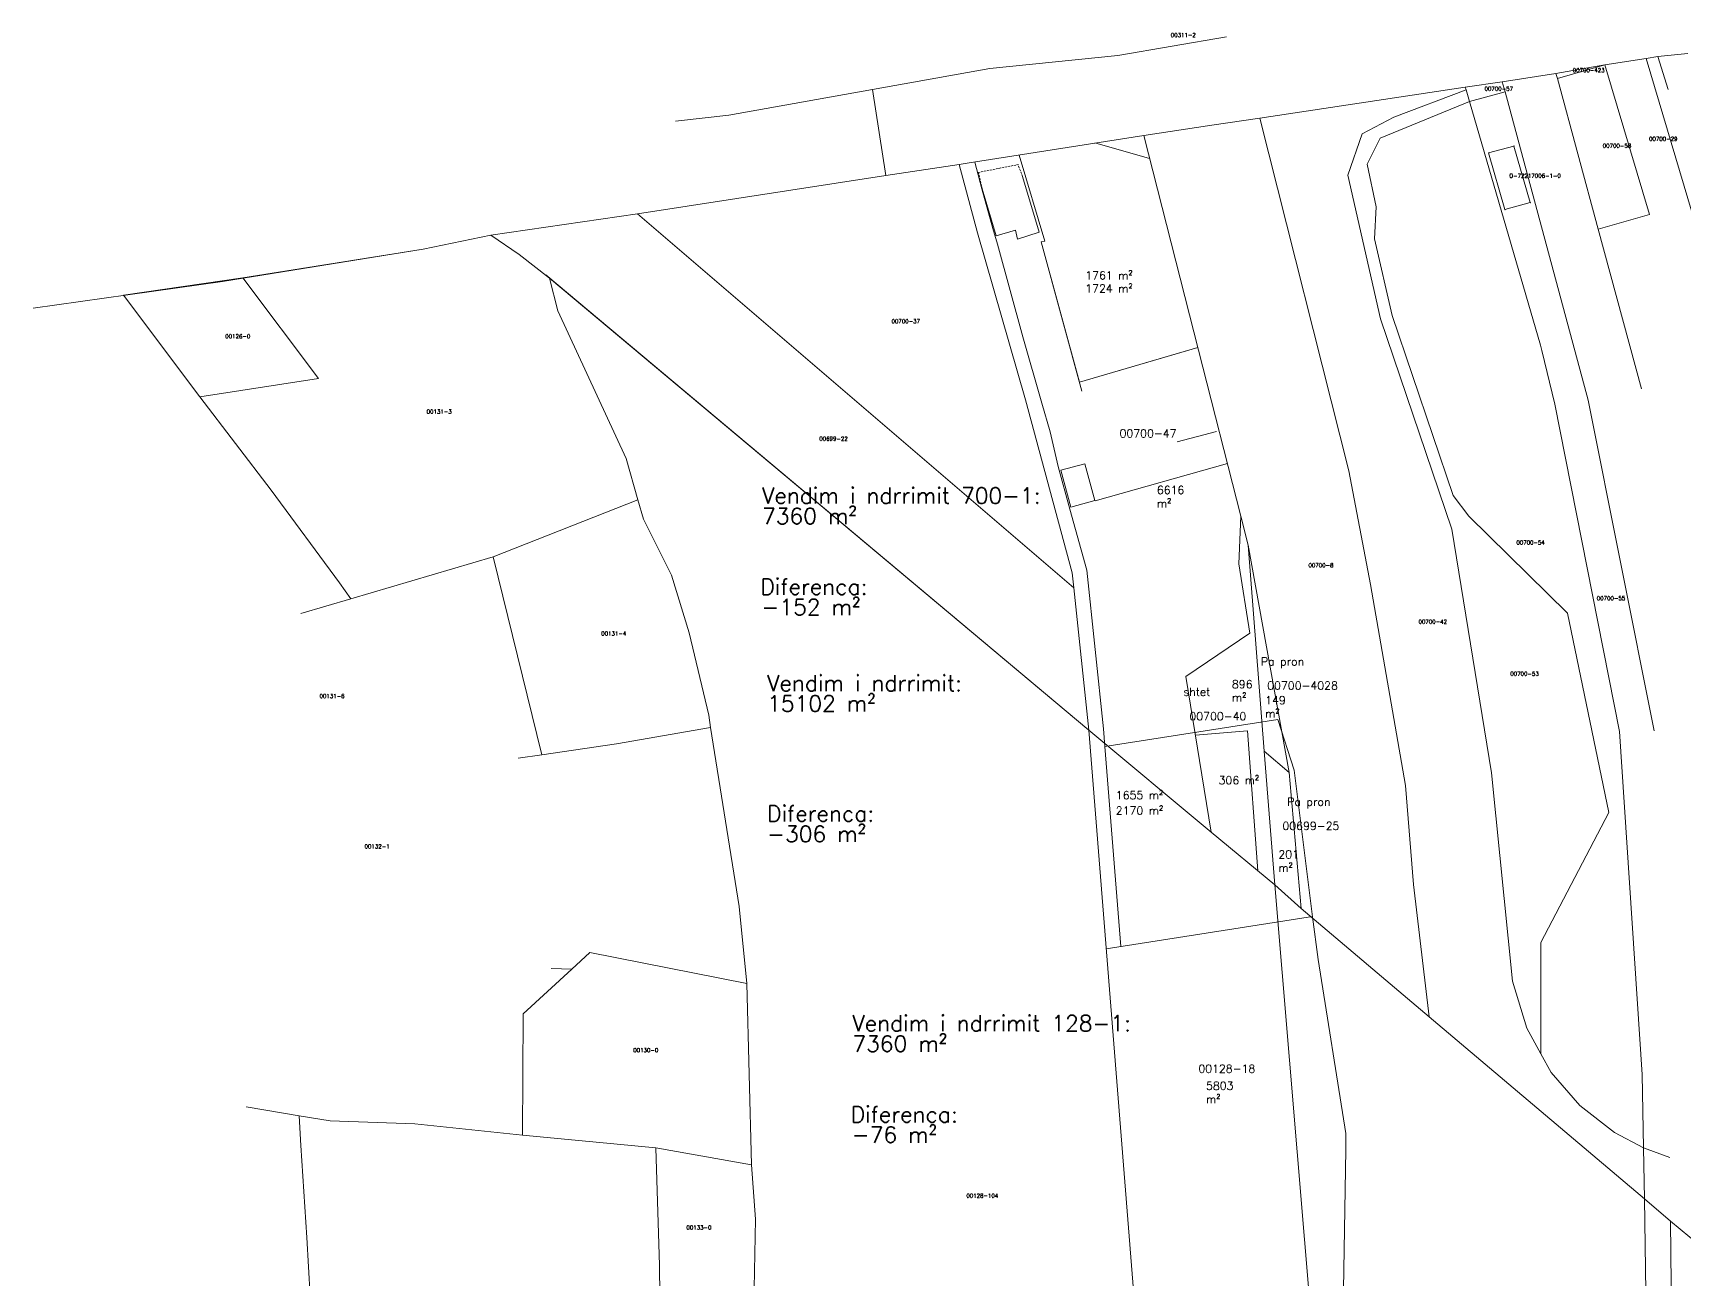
# Model space of a CAD drawing. Header units: metres. Extents: x 7516441 to 7517060, y 4691974 to 4692461.
# Drawn here: x 7516440.8 to 7516853.6, y 4692149.8 to 4692461.4 of the extents above; entities that cross this region are included whole.
import ezdxf

# ---------------------------------------------------------------- set-up
doc = ezdxf.new("R2010")
doc.units = ezdxf.units.M
doc.linetypes.add('DASHED', pattern=[0.75, 0.5, -0.25])
for name, color, linetype, lineweight in [('BuildingBoundaryLine', 7, 'Continuous', 0), ('BuildingBoundaryPoint', 7, 'Continuous', 0), ('BuildingReferencePoint', 7, 'Continuous', 0), ('kati 1 terasat', 214, 'DASHED', 0), ('muri', 36, 'Continuous', 0), ('Ndarjet', 1, 'Continuous', 0), ('Nr Parceles Baze', 7, 'Continuous', 0), ('Nr-Kojshi', 251, 'Continuous', 0), ('objket', 30, 'Continuous', 0), ('Parc-Kojshi', 251, 'Continuous', 0), ('Parcela Baze', 7, 'Continuous', 0), ('propozim', 6, 'Continuous', 0), ('rrethoja', 3, 'Continuous', 0), ('streha', 233, 'Continuous', 0)]:
    doc.layers.add(name, color=color, linetype=linetype, lineweight=lineweight)
doc.styles.get("Standard").update_dxf_attribs({"font": 'simplex.shx'})

msp = doc.modelspace()

# ---------------------------------------------------------------- linework, layer by layer
at = {"layer": 'BuildingBoundaryLine', "color": 5}
for points in [[(7516804.5, 4692431.46), (7516810.84, 4692433.2)], [(7516808.57, 4692417.33), (7516804.5, 4692431.46)], [(7516808.57, 4692417.33), (7516804.5, 4692431.46)], [(7516810.84, 4692433.2), (7516814.9, 4692419.08)], [(7516810.84, 4692433.2), (7516814.9, 4692419.08)], [(7516814.9, 4692419.08), (7516808.57, 4692417.33)], [(7516814.9, 4692419.08), (7516808.57, 4692417.33)]]:
    msp.add_lwpolyline(points, dxfattribs=at)
at = {"layer": 'BuildingBoundaryPoint', "color": 5}
for p in [(7516804.5, 4692431.46), (7516810.84, 4692433.2), (7516808.57, 4692417.33), (7516808.57, 4692417.33), (7516814.9, 4692419.08), (7516814.9, 4692419.08)]:
    msp.add_point(p, dxfattribs=at)
at = {"layer": 'kati 1 terasat', "flags": 128}
for points, elevation in [([(7516677.01, 4692426.61), (7516686.93, 4692428.55)], 629.51), ([(7516677.01, 4692426.61), (7516677.99, 4692422.51)], 629.51), ([(7516688.02, 4692425.61), (7516686.93, 4692428.55)], 633.74)]:
    msp.add_lwpolyline(points, dxfattribs=dict(at, elevation=elevation))
at = {"layer": 'muri', "flags": 128}
for points, elevation in [([(7516688.16, 4692385.49), (7516681.75, 4692408.7)], 626.01), ([(7516702.89, 4692371.95), (7516692.67, 4692409.22)], 626.03), ([(7516688.16, 4692385.49), (7516692.84, 4692368.98), (7516694.95, 4692361.8), (7516696.92, 4692353.1)], 626.01), ([(7516731.86, 4692382.84), (7516726.21, 4692381.17), (7516702.27, 4692374.22)], 626.45), ([(7516736.5, 4692361.88), (7516726.72, 4692359.29)], 626.5), ([(7516706.16, 4692344.52), (7516739.24, 4692353.85)], 625.66)]:
    msp.add_lwpolyline(points, dxfattribs=dict(at, elevation=elevation))
at = {"layer": 'Ndarjet', "flags": 128}
for points in [[(7516706.08, 4692433.96), (7516719.78, 4692430.04)], [(7516676.16, 4692429.2), (7516677.91, 4692422.5), (7516680.66, 4692412.58), (7516681.75, 4692408.7), (7516688.16, 4692385.49), (7516692.84, 4692368.98), (7516694.95, 4692361.8), (7516696.92, 4692353.1), (7516699.87, 4692342.48), (7516704.1, 4692327.18), (7516708.27, 4692287.52), (7516708.61, 4692283.15), (7516712.61, 4692233.17)]]:
    msp.add_lwpolyline(points, dxfattribs=at)
for points, elevation in [([(7516687.17, 4692430.94), (7516693.61, 4692409.4), (7516692.67, 4692409.22), (7516702.27, 4692374.22), (7516731.86, 4692382.84)], 626.2), ([(7516751.87, 4692289.89), (7516708.61, 4692283.15)], 620.79), ([(7516760.53, 4692240.64), (7516708.96, 4692232.61)], 620.79)]:
    msp.add_lwpolyline(points, dxfattribs=dict(at, elevation=elevation))
at = {"layer": 'objket', "flags": 128}
for points, elevation in [([(7516703.59, 4692353.82), (7516697.58, 4692352.16)], 628.48), ([(7516700.1, 4692342.95), (7516697.58, 4692352.16)], 625.5), ([(7516706.11, 4692344.61), (7516703.59, 4692353.82)], 628.48), ([(7516706.11, 4692344.61), (7516700.1, 4692342.95)], 628.48)]:
    msp.add_lwpolyline(points, dxfattribs=dict(at, elevation=elevation))
at = {"layer": 'Parc-Kojshi'}
for points in [[(7516711.88, 4692455.84), (7516739, 4692460.47)], [(7516679.87, 4692452.54), (7516711.88, 4692455.84)], [(7516833.57, 4692453.45), (7516843.9, 4692455.09)], [(7516843.9, 4692455.09), (7516846.82, 4692455.55)], [(7516843.9, 4692455.09), (7516855.46, 4692416.13)], [(7516846.82, 4692455.55), (7516854.3, 4692456.35)], [(7516846.82, 4692455.55), (7516849.35, 4692447.34)], [(7516650.56, 4692447.31), (7516679.87, 4692452.54)], [(7516807.94, 4692449.27), (7516821.32, 4692451.32)], [(7516821.32, 4692451.32), (7516833.57, 4692453.45)], [(7516821.7, 4692450.08), (7516821.32, 4692451.32)], [(7516833.57, 4692453.45), (7516821.7, 4692450.08)], [(7516831.87, 4692412.46), (7516821.7, 4692450.08)], [(7516833.57, 4692453.45), (7516844.69, 4692416.06)], [(7516614.65, 4692440.9), (7516650.56, 4692447.31)], [(7516650.56, 4692447.31), (7516653.89, 4692425.86)], [(7516747.38, 4692440.18), (7516798.68, 4692447.91)], [(7516798.87, 4692447.26), (7516780.83, 4692440.38)], [(7516798.68, 4692447.91), (7516807.94, 4692449.27)], [(7516798.87, 4692447.26), (7516798.68, 4692447.91)], [(7516799.72, 4692444.35), (7516798.87, 4692447.26)], [(7516799.72, 4692444.35), (7516808.63, 4692446.7)], [(7516807.94, 4692449.27), (7516808.63, 4692446.7)], [(7516808.63, 4692446.7), (7516829.43, 4692369.73)], [(7516799.72, 4692444.35), (7516777.39, 4692435.19)], [(7516817.45, 4692383.42), (7516799.72, 4692444.35)], [(7516601.3, 4692439.45), (7516614.65, 4692440.9)], [(7516718.33, 4692435.86), (7516735.34, 4692438.37)], [(7516735.34, 4692438.37), (7516747.38, 4692440.18)], [(7516769.6, 4692352.06), (7516747.38, 4692440.18)], [(7516780.83, 4692440.38), (7516772.95, 4692436.26)], [(7516772.95, 4692436.26), (7516769.33, 4692425.93)], [(7516777.39, 4692435.19), (7516774.16, 4692428.66)], [(7516591.82, 4692416.24), (7516653.89, 4692425.86)], [(7516653.89, 4692425.86), (7516672.2, 4692428.54)], [(7516769.33, 4692425.93), (7516777.51, 4692390.01)], [(7516774.16, 4692428.66), (7516776.43, 4692418.01)], [(7516776.43, 4692418.01), (7516776.02, 4692410.04)], [(7516555.18, 4692410.89), (7516591.82, 4692416.24)], [(7516591.82, 4692416.24), (7516700.84, 4692322.8)], [(7516844.69, 4692416.06), (7516831.87, 4692412.46)], [(7516538.24, 4692407.39), (7516555.18, 4692410.89)], [(7516555.18, 4692410.89), (7516538.24, 4692407.39)], [(7516562.24, 4692406.12), (7516555.18, 4692410.89)], [(7516776.02, 4692410.04), (7516780.4, 4692390.82)], [(7516842.68, 4692372.48), (7516831.87, 4692412.46)], [(7516488.09, 4692399.37), (7516538.24, 4692407.39)], [(7516538.24, 4692407.39), (7516493.21, 4692400.28)], [(7516569.88, 4692400.21), (7516562.24, 4692406.12)], [(7516493.21, 4692400.28), (7516463.4, 4692395.92)], [(7516512.15, 4692375.11), (7516493.21, 4692400.28)], [(7516568.92, 4692400.97), (7516704.59, 4692287.19)], [(7516440.78, 4692392.66), (7516488.09, 4692399.37)], [(7516571.92, 4692392.05), (7516569.88, 4692400.21)], [(7516704.59, 4692287.19), (7516569.88, 4692400.21)], [(7516463.4, 4692395.92), (7516482.43, 4692370.56)], [(7516589.02, 4692355.12), (7516571.92, 4692392.05)], [(7516777.51, 4692390.01), (7516795.31, 4692337.45)], [(7516780.4, 4692390.82), (7516795.64, 4692345.84)], [(7516817.83, 4692382.14), (7516817.45, 4692383.42)], [(7516821.06, 4692368.73), (7516817.83, 4692382.14)], [(7516482.43, 4692370.56), (7516512.15, 4692375.11)], [(7516482.43, 4692370.56), (7516500.32, 4692347.18)], [(7516837.21, 4692286.88), (7516821.06, 4692368.73)], [(7516829.43, 4692369.73), (7516845.92, 4692287.07)], [(7516591.92, 4692344.82), (7516589.02, 4692355.12)], [(7516774.96, 4692323.6), (7516769.6, 4692352.06)], [(7516500.32, 4692347.18), (7516517.38, 4692324)], [(7516555.8, 4692330.56), (7516591.92, 4692344.82)], [(7516593.3, 4692339.96), (7516591.92, 4692344.82)], [(7516795.64, 4692345.84), (7516799.59, 4692340.67)], [(7516600.29, 4692325.96), (7516593.3, 4692339.96)], [(7516799.59, 4692340.67), (7516824.19, 4692316.48)], [(7516795.31, 4692337.45), (7516805.24, 4692276.55)], [(7516520.19, 4692320.03), (7516555.8, 4692330.56)], [(7516555.8, 4692330.56), (7516567.93, 4692281.1)], [(7516604.77, 4692311.58), (7516600.29, 4692325.96)], [(7516700.45, 4692326.5), (7516700.84, 4692322.8)], [(7516517.38, 4692324), (7516520.19, 4692320.03)], [(7516700.84, 4692322.8), (7516704.59, 4692287.19)], [(7516783.72, 4692273.38), (7516774.96, 4692323.6)], [(7516520.19, 4692320.03), (7516507.74, 4692316.35)], [(7516824.19, 4692316.48), (7516834.53, 4692266.68)], [(7516609.62, 4692290.97), (7516604.77, 4692311.58)], [(7516610.11, 4692287.85), (7516609.62, 4692290.97)], [(7516586.62, 4692283.78), (7516610.11, 4692287.85)], [(7516610.11, 4692287.85), (7516617.2, 4692243.16)], [(7516842.86, 4692201.14), (7516837.21, 4692286.88)], [(7516837.21, 4692286.88), (7516837.21, 4692286.88)], [(7516567.93, 4692281.1), (7516561.99, 4692280.25)], [(7516567.93, 4692281.1), (7516586.62, 4692283.78)], [(7516805.24, 4692276.55), (7516810.52, 4692224.48)], [(7516785.78, 4692248.68), (7516783.72, 4692273.38)], [(7516834.53, 4692266.68), (7516817.6, 4692234.16)], [(7516789.69, 4692215.61), (7516785.78, 4692248.68)], [(7516617.2, 4692243.16), (7516619.15, 4692223.92)], [(7516757.7, 4692242.65), (7516789.69, 4692215.61)], [(7516789.69, 4692215.61), (7516757.7, 4692242.65)], [(7516579.92, 4692231.63), (7516575.42, 4692227.48)], [(7516619.15, 4692223.92), (7516579.92, 4692231.63)], [(7516817.6, 4692234.16), (7516817.6, 4692206.32)], [(7516575.42, 4692227.48), (7516563.28, 4692216.3)], [(7516575.42, 4692227.48), (7516570.29, 4692227.69)], [(7516619.15, 4692223.92), (7516620.31, 4692178.63)], [(7516810.52, 4692224.48), (7516814.09, 4692212.76)], [(7516563.28, 4692216.3), (7516563.09, 4692186)], [(7516789.69, 4692215.61), (7516843.43, 4692170.08)], [(7516843.43, 4692170.08), (7516789.69, 4692215.61)], [(7516814.09, 4692212.76), (7516817.6, 4692206.32)], [(7516817.6, 4692206.32), (7516820.11, 4692201.71)], [(7516820.11, 4692201.71), (7516827.27, 4692193.39)], [(7516843.19, 4692182.83), (7516842.86, 4692201.14)], [(7516494.08, 4692193.11), (7516507.29, 4692190.87)], [(7516507.29, 4692190.87), (7516515.03, 4692189.56)], [(7516507.29, 4692190.87), (7516507.69, 4692183.43)], [(7516827.27, 4692193.39), (7516835.94, 4692186.66)], [(7516515.03, 4692189.56), (7516536.16, 4692188.81)], [(7516536.16, 4692188.81), (7516563.09, 4692186)], [(7516563.09, 4692186), (7516596.38, 4692182.82)], [(7516835.94, 4692186.66), (7516843.19, 4692182.83)], [(7516507.69, 4692183.43), (7516509.22, 4692160.45)], [(7516620.31, 4692178.63), (7516596.38, 4692182.82)], [(7516596.38, 4692182.82), (7516597.32, 4692153.46)], [(7516843.43, 4692170.08), (7516843.19, 4692182.83)], [(7516843.19, 4692182.83), (7516849.8, 4692180.44)], [(7516620.31, 4692178.63), (7516621.28, 4692165.02)], [(7516843.43, 4692170.08), (7516849.96, 4692164.51)], [(7516844.11, 4692123.66), (7516843.43, 4692170.08)], [(7516849.96, 4692164.51), (7516843.43, 4692170.08)], [(7516621.28, 4692165.02), (7516620.7, 4692134.7)], [(7516864.42, 4692152.55), (7516849.96, 4692164.51)], [(7516849.96, 4692164.51), (7516850.39, 4692125.19)], [(7516509.22, 4692160.45), (7516510.42, 4692138.44)], [(7516597.32, 4692153.46), (7516597.5, 4692138.31)]]:
    msp.add_lwpolyline(points, dxfattribs=at)
at = {"layer": 'Parcela Baze', "flags": 128}
for points in [[(7516718.33, 4692435.86), (7516674.68, 4692428.97), (7516672.2, 4692428.54), (7516676.8, 4692411.54), (7516688.82, 4692369.8), (7516700.45, 4692326.5), (7516700.84, 4692322.8), (7516704.59, 4692287.19), (7516735.21, 4692261.76), (7516728.88, 4692300.6), (7516744.84, 4692311.44), (7516742.12, 4692328.76), (7516742.58, 4692340.74), (7516732.02, 4692382.21)], [(7516748.45, 4692281.99), (7516744.44, 4692333.42), (7516742.58, 4692340.74), (7516742.12, 4692328.76), (7516744.84, 4692311.44), (7516728.88, 4692300.6), (7516735.21, 4692261.76), (7516751.06, 4692248.59)], [(7516751.06, 4692248.59), (7516735.21, 4692261.76), (7516704.59, 4692287.19), (7516717.14, 4692130.48), (7516739.53, 4692135.32), (7516760.35, 4692138.04)], [(7516754.67, 4692276.66), (7516748.45, 4692281.99), (7516751.06, 4692248.59), (7516757.7, 4692242.65)]]:
    msp.add_lwpolyline(points, close=True, dxfattribs=at)
msp.add_lwpolyline([(7516744.44, 4692333.42), (7516754.67, 4692276.66), (7516748.45, 4692281.99), (7516744.44, 4692333.42)], dxfattribs=at)
at = {"layer": 'propozim'}
for p, q in [((7516744.3, 4692287.02), (7516731.27, 4692285.95)), ((7516746.83, 4692252.1), (7516744.3, 4692287.02))]:
    msp.add_line(p, q, dxfattribs=at)
at = {"layer": 'rrethoja', "elevation": 620.79, "flags": 128}
msp.add_lwpolyline([(7516724.17, 4692106.97), (7516728.46, 4692114.29), (7516730.93, 4692117.54), (7516733.63, 4692120.44), (7516736.92, 4692122.55), (7516740.73, 4692123.77), (7516756.65, 4692125.67), (7516767.97, 4692126.84), (7516768.15, 4692142.47), (7516768.82, 4692182.39), (7516768.82, 4692186.47), (7516761.89, 4692229.94), (7516760.53, 4692240.58), (7516755.95, 4692277.24), (7516751.87, 4692289.89)], dxfattribs=at)
at = {"layer": 'streha', "flags": 128}
for points, elevation in [([(7516692.18, 4692411.68), (7516688.02, 4692425.61)], 633.75), ([(7516681.47, 4692410.77), (7516677.99, 4692422.51)], 633.61), ([(7516692.18, 4692411.68), (7516686.75, 4692409.96), (7516686.29, 4692412.13), (7516681.47, 4692410.77)], 633.75)]:
    msp.add_lwpolyline(points, dxfattribs=dict(at, elevation=elevation))

# ---------------------------------------------------------------- texts
at = {"layer": 'BuildingReferencePoint'}
msp.add_text('O-72217006-1-0', height=1, dxfattribs=at).set_placement((7516809.7, 4692425.27))
msp.add_text('O-72217006-1-0', height=1, dxfattribs=at).set_placement((7516809.7, 4692425.27))
at = {"layer": 'Nr Parceles Baze'}
for s, p in [('1761 m²', (7516703.72, 4692399.88)), ('00700-47', (7516712.29, 4692360.38)), ('Pa pron', (7516747.62, 4692303.38)), ('shtet', (7516728.26, 4692295.79)), ('00700-4028', (7516749.19, 4692297.36)), ('00700-40', (7516729.75, 4692289.7)), ('1655 m²', (7516711.36, 4692269.98)), ('Pa pron', (7516754.2, 4692268.33)), ('00699-25', (7516752.99, 4692262.3)), ('00128-18', (7516731.98, 4692201.62))]:
    msp.add_text(s, height=2, dxfattribs=at).set_placement(p)
at = {"layer": 'Nr Parceles Baze', "color": 1}
for s, height, p in [('1724 m²', 2, (7516703.72, 4692396.59)), ('Vendim i ndrrimit 700-1:', 4, (7516622.97, 4692343.83)), ('7360 m²', 4, (7516622.97, 4692338.74)), ('Vendim i ndrrimit:', 4, (7516624.24, 4692296.96)), ('15102 m²', 4, (7516624.24, 4692291.87)), ('Vendim i ndrrimit 128-1:', 4, (7516645.54, 4692211.97)), ('7360 m²', 4, (7516645.54, 4692206.87))]:
    msp.add_text(s, height=height, dxfattribs=at).set_placement(p)
at = {"layer": 'Nr Parceles Baze', "color": 3}
for s, p in [('Diferenca:', (7516622.56, 4692321.07)), ('-152 m²', (7516622.83, 4692315.98)), ('Diferenca:', (7516624.24, 4692264.38)), ('-306 m²', (7516624.24, 4692259.28)), ('Diferenca:', (7516645.13, 4692189.21)), ('-76 m²', (7516645.4, 4692184.12))]:
    msp.add_text(s, height=4, dxfattribs=at).set_placement(p)
at = {"layer": 'Nr Parceles Baze', "char_height": 2, "attachment_point": 1}
for s, insert, width in [('6616 m²', (7516721.62, 4692348.24), 10.2497), ('896 m²', (7516740.37, 4692299.71), 8.6958), ('149 m²', (7516748.68, 4692295.71), 8.6958), ('201 m²', (7516751.97, 4692257.18), 8.6958), ('5803 m²', (7516733.9, 4692199.36), 10.2497)]:
    msp.add_mtext(s, dxfattribs=dict(at, insert=insert, width=width))
at = {"layer": 'Nr-Kojshi'}
for s, p in [('00311-2', (7516725.09, 4692460.43)), ('00700-423', (7516825.53, 4692451.62)), ('00700-57', (7516803.49, 4692447.01)), ('00700-58', (7516833.03, 4692432.77)), ('00700-29', (7516844.6, 4692434.48)), ('00700-37', (7516655.31, 4692388.9)), ('00126-0', (7516488.81, 4692385.15)), ('00131-3', (7516539.14, 4692366.32)), ('00699-22', (7516637.26, 4692359.55)), ('00700-54', (7516811.45, 4692333.61)), ('00700-8', (7516759.5, 4692327.93)), ('00700-55', (7516831.54, 4692319.68)), ('00700-42', (7516787, 4692313.83)), ('00131-4', (7516582.77, 4692310.87)), ('00700-53', (7516809.93, 4692300.82)), ('00131-6', (7516512.37, 4692295.24)), ('00132-1', (7516523.62, 4692257.68)), ('00130-0', (7516590.77, 4692206.76)), ('00128-104', (7516674, 4692170.39)), ('00133-0', (7516604.05, 4692162.44))]:
    msp.add_text(s, height=1, dxfattribs=at).set_placement(p)
at = {"layer": 'propozim'}
for s, p in [('306 m²', (7516737.04, 4692273.71)), ('2170 m²', (7516711.36, 4692266.13))]:
    msp.add_text(s, height=2, dxfattribs=at).set_placement(p)

doc.saveas('drawing.dxf')
